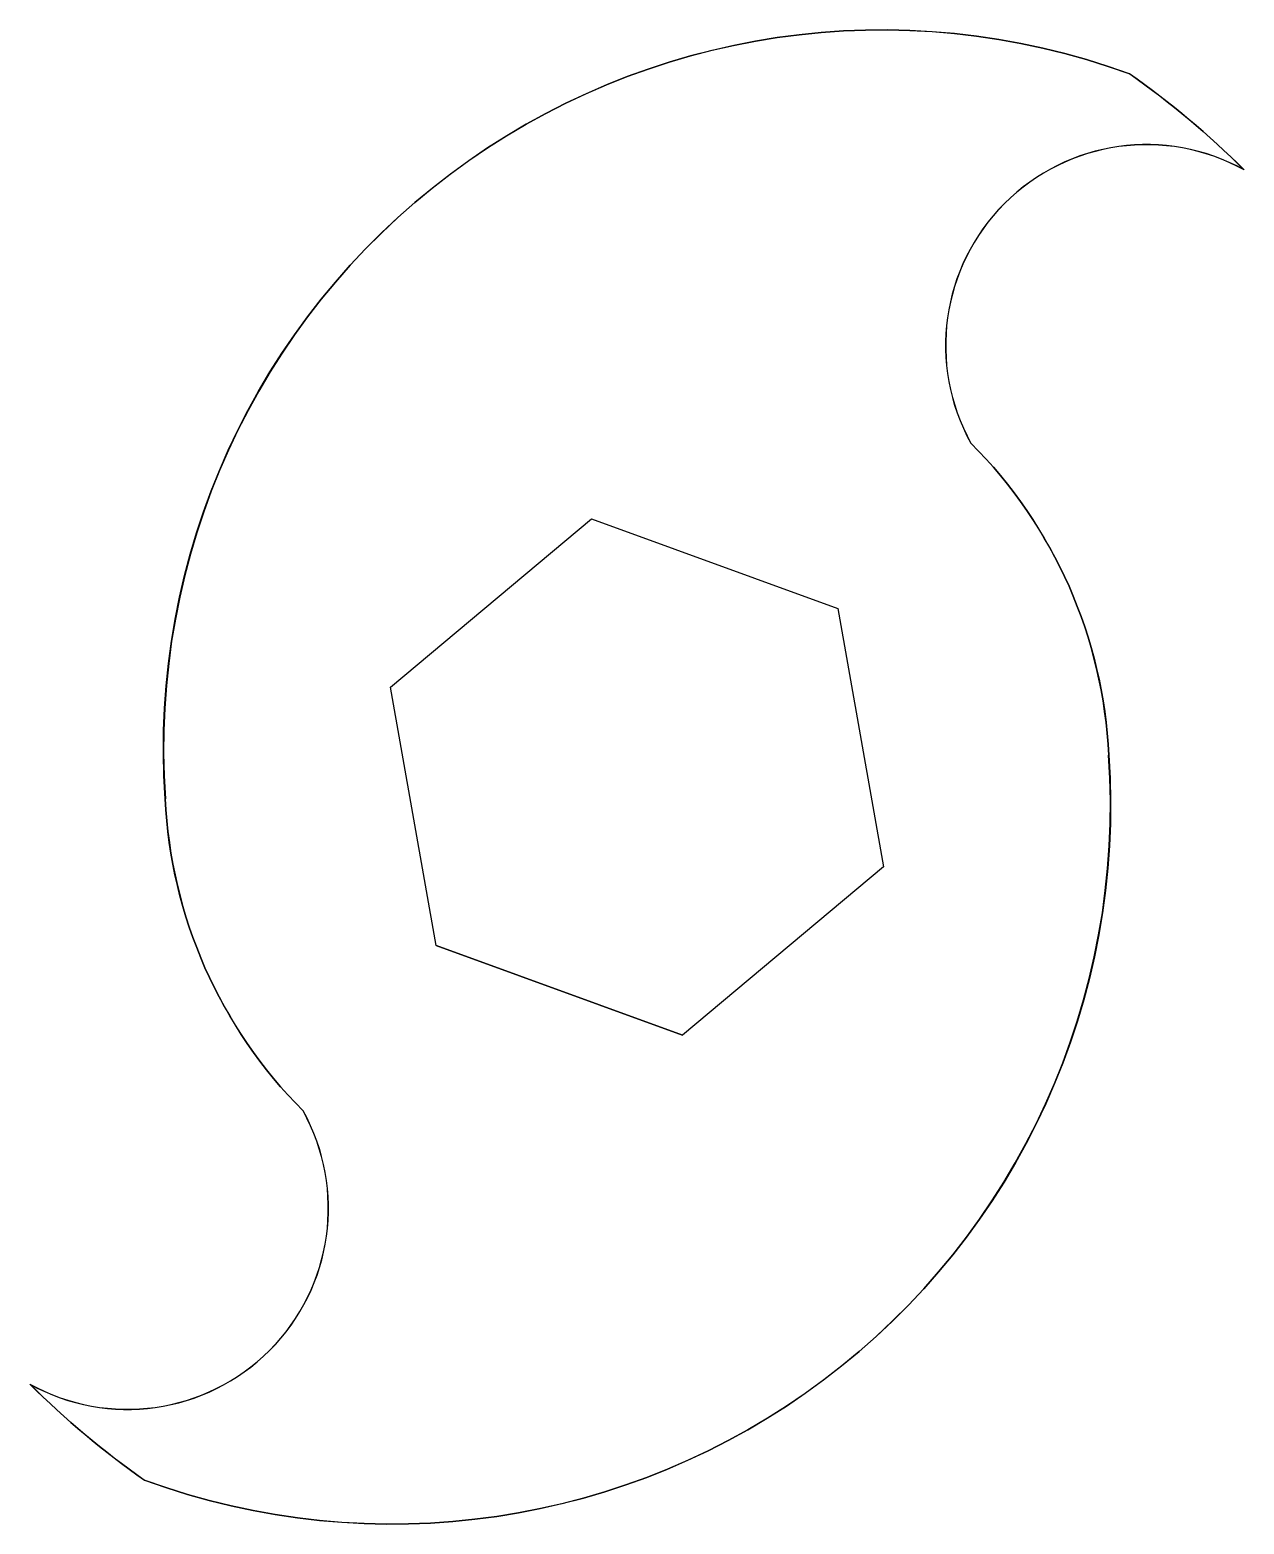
# Model space of a CAD drawing. Header units: millimetres. Extents: x -117 to -33, y -52 to 52.
import ezdxf

# ---------------------------------------------------------------- set-up
doc = ezdxf.new("R2010")
doc.units = ezdxf.units.MM
doc.layers.get('0').update_dxf_attribs({"linetype": 'CONTINUOUS'})

msp = doc.modelspace()

# ---------------------------------------------------------------- linework, layer by layer
for p, q in [((-92.22, 6.27), (-78.18, 18.05)), ((-92.22, 6.27), (-78.18, 18.05)), ((-92.22, 6.27), (-78.18, 18.05)), ((-78.18, 18.05), (-60.96, 11.78)), ((-78.18, 18.05), (-60.96, 11.78)), ((-60.96, 11.78), (-57.78, -6.27)), ((-89.04, -11.78), (-92.22, 6.27)), ((-89.04, -11.78), (-92.22, 6.27)), ((-57.78, -6.27), (-71.82, -18.05)), ((-57.78, -6.27), (-71.82, -18.05)), ((-89.04, -11.78), (-71.82, -18.05)), ((-71.82, -18.05), (-89.04, -11.78)), ((-71.82, -18.05), (-89.04, -11.78))]:
    msp.add_line(p, q)
msp.add_lwpolyline([(-109.43, -49.14, -0.043601), (-117.43, -42.43, 0.754145), (-98.33, -23.33, -0.186992), (-107.97, -1.52, -0.543907), (-40.57, 49.14, -0.043601), (-32.57, 42.43, 0.754145), (-51.67, 23.33, -0.186992), (-42.03, 1.52, -0.543907)], format="xyb", close=True)
for centre, radius, start, end in [((-57.87, 2), 50.21, 69.8474, 184.0158), ((-75, 0), 60, 45, 54.9862), ((-39.39, 30.15), 14.04, 60.9568, 209.0432), ((-75, 0), 33, 2.6338, 45), ((-92.13, -2), 50.21, -110.1526, 4.0158), ((-75, 0), 33, 182.6338, 225), ((-110.61, -30.15), 14.04, -119.0432, 29.0432), ((-75, 0), 60, 225, 234.9862)]:
    msp.add_arc(centre, radius, start, end)

doc.saveas('drawing.dxf')
